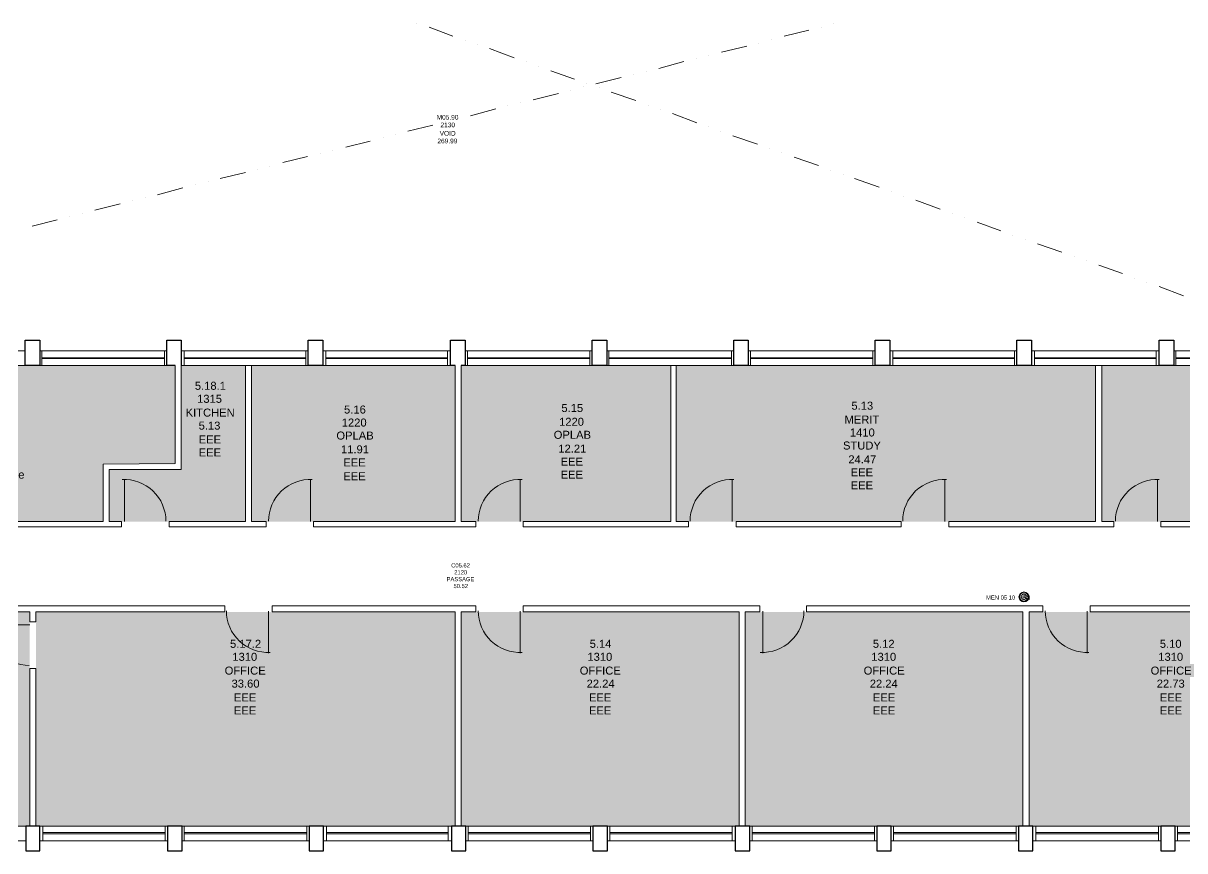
# Model space of a CAD drawing. Header units: millimetres. Extents: x -59 to 47, y 152 to 919.
# Drawn here: x 7.11 to 29.88, y 431.38 to 447.59 of the extents above; entities that cross this region are included whole.
import ezdxf

# ---------------------------------------------------------------- set-up
doc = ezdxf.new("R2010")
doc.units = ezdxf.units.MM
for name, color, linetype in [('PDF_014405$BL', 7, 'Continuous'), ('PDF_014405$DR', 7, 'Continuous'), ('PDF_014405$FI', 7, 'Continuous'), ('PDF_014405$WA', 7, 'Continuous'), ('PDF_014405$WA-COL', 7, 'Continuous'), ('PDF_014405$WN', 7, 'Continuous'), ('PDF_Text', 7, 'Continuous')]:
    doc.layers.add(name, color=color, linetype=linetype)
doc.layers.add('PDF_014405$HL-TMP', color=7, linetype='Continuous', true_color=0xe6db59)
doc.styles.add('PDF ArialMT', font='arial.ttf')

msp = doc.modelspace()

# ---------------------------------------------------------------- linework, layer by layer
at = {"layer": 'PDF_014405$BL', "lineweight": 9}
for points in [[(14.826, 447.593), (14.826, 447.593)], [(15.531, 447.338), (15.066, 447.518)], [(22.026, 447.338), (22.506, 447.458)], [(22.761, 447.518), (22.761, 447.518)], [(23, 447.578), (23, 447.578)], [(15.771, 447.263), (15.771, 447.263)], [(16.011, 447.173), (16.011, 447.173)], [(21.531, 447.203), (21.531, 447.203)], [(21.771, 447.278), (21.771, 447.278)], [(16.731, 446.918), (16.251, 447.098)], [(20.541, 446.963), (20.541, 446.963)], [(20.796, 447.023), (21.291, 447.143)], [(16.971, 446.843), (16.971, 446.843)], [(17.211, 446.753), (17.211, 446.753)], [(19.566, 446.708), (20.061, 446.843)], [(20.301, 446.903), (20.301, 446.903)], [(17.916, 446.498), (17.451, 446.663)], [(18.336, 446.408), (18.831, 446.528)], [(19.071, 446.588), (19.071, 446.588)], [(19.326, 446.648), (19.326, 446.648)], [(17.841, 446.273), (17.841, 446.273)], [(18.096, 446.348), (18.096, 446.348)], [(18.156, 446.408), (18.156, 446.408)], [(18.396, 446.333), (18.396, 446.333)], [(16.866, 446.033), (16.866, 446.033)], [(17.106, 446.093), (17.601, 446.213)], [(19.116, 446.078), (18.636, 446.243)], [(15.876, 445.778), (16.371, 445.913)], [(16.611, 445.973), (16.611, 445.973)], [(19.356, 445.988), (19.356, 445.988)], [(19.596, 445.898), (19.596, 445.898)], [(20.316, 445.643), (19.836, 445.823)], [(14.646, 445.478), (15.141, 445.598)], [(15.396, 445.658), (15.396, 445.658)], [(15.636, 445.718), (15.636, 445.718)], [(14.166, 445.358), (14.166, 445.358)], [(14.406, 445.418), (14.406, 445.418)], [(20.541, 445.568), (20.541, 445.568)], [(20.781, 445.478), (20.781, 445.478)], [(21.501, 445.223), (21.021, 445.388)], [(13.431, 445.163), (13.911, 445.283)], [(21.741, 445.148), (21.741, 445.148)], [(12.201, 444.863), (12.681, 444.983)], [(12.936, 445.043), (12.936, 445.043)], [(13.176, 445.103), (13.176, 445.103)], [(21.981, 445.058), (21.981, 445.058)], [(22.701, 444.803), (22.221, 444.968)], [(10.972, 444.548), (11.466, 444.668)], [(11.706, 444.728), (11.706, 444.728)], [(11.946, 444.788), (11.946, 444.788)], [(22.94, 444.713), (22.94, 444.713)], [(10.732, 444.488), (10.732, 444.488)], [(23.18, 444.638), (23.18, 444.638)], [(23.885, 444.383), (23.405, 444.548)], [(9.742, 444.233), (10.237, 444.368)], [(10.477, 444.428), (10.477, 444.428)], [(24.125, 444.293), (24.125, 444.293)], [(8.512, 443.933), (9.007, 444.053)], [(9.247, 444.113), (9.247, 444.113)], [(9.502, 444.173), (9.502, 444.173)], [(24.365, 444.203), (24.365, 444.203)], [(25.085, 443.948), (24.605, 444.128)], [(8.017, 443.798), (8.017, 443.798)], [(8.272, 443.858), (8.272, 443.858)], [(25.325, 443.873), (25.325, 443.873)], [(25.565, 443.783), (25.565, 443.783)], [(7.282, 443.618), (7.777, 443.738)], [(26.27, 443.528), (25.805, 443.693)], [(26.51, 443.438), (26.51, 443.438)], [(26.75, 443.363), (26.75, 443.363)], [(27.47, 443.108), (26.99, 443.273)], [(27.71, 443.018), (27.71, 443.018)], [(27.95, 442.943), (27.95, 442.943)], [(28.655, 442.688), (28.19, 442.853)], [(28.895, 442.598), (28.895, 442.598)], [(29.135, 442.508), (29.135, 442.508)], [(29.855, 442.253), (29.375, 442.433)], [(7.147, 441.173), (4.657, 441.173)], [(9.922, 441.173), (7.432, 441.173)], [(12.696, 441.173), (10.207, 441.173)], [(15.486, 441.173), (12.981, 441.173)], [(18.261, 441.173), (15.771, 441.173)], [(21.036, 441.173), (18.546, 441.173)], [(23.81, 441.173), (21.321, 441.173)], [(26.585, 441.173), (24.095, 441.173)], [(29.375, 441.173), (26.87, 441.173)], [(32.03, 441.173), (29.66, 441.173)], [(4.657, 440.888), (7.147, 440.888)], [(7.432, 440.888), (9.922, 440.888)], [(10.207, 440.888), (12.696, 440.888)], [(12.981, 440.888), (15.486, 440.888)], [(15.771, 440.888), (18.261, 440.888)], [(18.546, 440.888), (21.036, 440.888)], [(21.321, 440.888), (23.81, 440.888)], [(24.095, 440.888), (26.585, 440.888)], [(26.87, 440.888), (29.375, 440.888)], [(29.66, 440.888), (32.03, 440.888)], [(7.162, 431.859), (4.657, 431.859)], [(9.937, 431.859), (7.432, 431.859)], [(12.711, 431.859), (10.222, 431.859)], [(15.501, 431.859), (12.996, 431.859)], [(18.276, 431.859), (15.786, 431.859)], [(21.066, 431.859), (18.561, 431.859)], [(23.84, 431.859), (21.351, 431.859)], [(26.615, 431.859), (24.125, 431.859)], [(29.405, 431.859), (26.9, 431.859)], [(32.165, 431.859), (29.69, 431.859)], [(4.657, 431.574), (7.162, 431.574)], [(7.432, 431.574), (9.937, 431.574)], [(10.222, 431.574), (12.711, 431.574)], [(12.996, 431.574), (15.501, 431.574)], [(15.786, 431.574), (18.276, 431.574)], [(18.561, 431.574), (21.066, 431.574)], [(21.351, 431.574), (23.84, 431.574)], [(24.125, 431.574), (26.615, 431.574)], [(26.9, 431.574), (29.405, 431.574)], [(29.69, 431.574), (32.165, 431.574)]]:
    msp.add_lwpolyline(points, dxfattribs=at)
at = {"layer": 'PDF_014405$DR', "lineweight": 0}
for points in [[(9.097, 437.829), (9.097, 438.653), (9.097, 437.829)], [(12.741, 437.829), (12.741, 438.653), (12.741, 437.829)], [(16.851, 437.829), (16.851, 438.653), (16.851, 437.829)], [(21.006, 437.829), (21.006, 438.653), (21.006, 437.829)], [(25.175, 437.829), (25.175, 438.653), (25.175, 437.829)], [(29.345, 437.829), (29.345, 438.653), (29.345, 437.829)], [(11.916, 436.074), (11.916, 435.249), (11.916, 436.074)], [(16.851, 436.074), (16.851, 435.249), (16.851, 436.074)], [(21.606, 436.074), (21.606, 435.249), (21.606, 436.074)], [(27.965, 436.074), (27.965, 435.249), (27.965, 436.074)], [(7.237, 435.804), (6.442, 435.804), (7.237, 435.804)]]:
    msp.add_lwpolyline(points, dxfattribs=at)
for centre, radius, start, end in [((9.089, 437.836), 0.817, 0.0001, 92.9558), ((12.734, 437.836), 0.817, 87.0442, 179.9999), ((16.844, 437.836), 0.817, 87.0442, 179.9999), ((20.998, 437.836), 0.817, 87.0442, 179.9999), ((25.165, 437.837), 0.817, 87.0447, 180), ((29.335, 437.837), 0.817, 87.0447, 180), ((11.909, 436.081), 0.817, 180.0001, 272.9555), ((16.844, 436.081), 0.817, 180.0001, 272.9555), ((21.595, 436.082), 0.817, 267.0447, 360), ((27.958, 436.081), 0.817, 180.0001, 272.9554), ((7.226, 435.813), 0.802, 177.0447, 270)]:
    msp.add_arc(centre, radius, start, end, dxfattribs=at)
at = {"layer": 'PDF_014405$FI', "lineweight": 9}
msp.add_lwpolyline([(26.825, 436.299), (26.735, 436.344), (26.825, 436.374)], close=True, dxfattribs=at)
for radius in [0.0975, 0.0825]:
    msp.add_circle((26.725, 436.352), radius, dxfattribs=at)
for radius, start, end in [(0.0525, 22.7692, 337.2308), (0.0225, 22.7697, 337.2303)]:
    msp.add_arc((26.725, 436.352), radius, start, end, dxfattribs=at)
at = {"layer": 'PDF_014405$HL-TMP', "color": 16, "true_color": 0x800000, "transparency": 33554559}
for points in [[(10.087, 440.888), (3.247, 440.888), (10.087, 438.953)], [(3.247, 440.888), (10.087, 438.953), (3.247, 438.953)], [(11.466, 440.888), (10.207, 440.888), (11.466, 438.848)], [(10.207, 440.888), (11.466, 438.848), (10.207, 438.848)], [(15.576, 440.888), (11.586, 440.888), (15.576, 437.829)], [(11.586, 440.888), (15.576, 437.829), (11.586, 437.829)], [(19.806, 440.888), (15.696, 440.888), (19.806, 437.829)], [(15.696, 440.888), (19.806, 437.829), (15.696, 437.829)], [(28.13, 440.888), (19.911, 440.888), (28.13, 437.829)], [(19.911, 440.888), (28.13, 437.829), (19.911, 437.829)], [(28.25, 440.888), (32.39, 440.888), (32.39, 440.888)], [(32.39, 440.888), (28.25, 440.888), (32.39, 437.829)], [(28.25, 440.888), (32.39, 437.829), (28.25, 437.829)], [(8.677, 438.953), (8.677, 438.953), (3.247, 438.953)], [(8.677, 438.953), (3.247, 438.953), (10.087, 438.953)], [(8.677, 438.953), (3.247, 438.953), (8.677, 437.829)], [(3.247, 438.953), (8.677, 437.829), (3.247, 437.829)], [(11.466, 438.848), (8.797, 438.848), (11.466, 437.829)], [(8.797, 438.848), (11.466, 437.829), (8.797, 437.829)], [(7.237, 436.059), (1.792, 436.059), (7.237, 431.859)], [(1.792, 436.059), (7.237, 431.859), (1.792, 431.859)], [(15.576, 436.059), (7.357, 436.059), (15.576, 431.859)], [(7.357, 436.059), (15.576, 431.859), (7.357, 431.859)], [(21.141, 436.059), (15.696, 436.059), (21.141, 431.859)], [(15.696, 436.059), (21.141, 431.859), (15.696, 431.859)], [(26.705, 436.059), (21.261, 436.059), (26.705, 431.859)], [(21.261, 436.059), (26.705, 431.859), (21.261, 431.859)], [(32.39, 436.059), (26.825, 436.059), (32.39, 431.859)], [(26.825, 436.059), (32.39, 431.859), (26.825, 431.859)]]:
    msp.add_solid(points, dxfattribs=at)
at = {"layer": 'PDF_014405$WA', "lineweight": 20}
for points in [[(10.087, 440.888), (10.087, 438.968), (8.677, 438.953), (8.677, 437.829), (4.402, 437.829), (4.402, 437.724), (9.037, 437.724), (9.037, 437.829), (8.797, 437.829), (8.797, 438.848), (10.207, 438.848), (10.207, 440.888)], [(11.466, 440.888), (11.466, 437.829), (9.967, 437.829), (9.967, 437.724), (11.871, 437.724), (11.871, 437.829), (11.586, 437.829), (11.586, 440.888)], [(15.696, 440.888), (15.696, 437.829), (15.981, 437.829), (15.981, 437.724), (12.801, 437.724), (12.801, 437.829), (15.576, 437.829), (15.576, 440.888)], [(19.911, 440.888), (19.911, 437.829), (20.151, 437.829), (20.151, 437.724), (16.911, 437.724), (16.911, 437.829), (19.806, 437.829), (19.806, 440.888)], [(28.13, 440.888), (28.13, 437.829), (25.25, 437.829), (25.25, 437.724), (28.49, 437.724), (28.49, 437.829), (28.25, 437.829), (28.25, 440.888)], [(32.39, 440.888), (32.39, 437.829), (29.405, 437.829), (29.405, 437.724), (32.51, 437.724), (32.51, 440.888)], [(15.696, 431.859), (15.696, 436.059), (15.981, 436.059), (15.981, 436.179), (11.991, 436.179), (11.991, 436.059), (15.576, 436.059), (15.576, 431.859)], [(21.141, 431.859), (21.141, 436.059), (16.911, 436.059), (16.911, 436.179), (21.546, 436.179), (21.546, 436.059), (21.261, 436.059), (21.261, 431.859)], [(26.705, 431.859), (26.705, 436.059), (22.461, 436.059), (22.461, 436.179), (27.095, 436.179), (27.095, 436.059), (26.825, 436.059), (26.825, 431.859)], [(32.51, 432.414), (32.51, 436.179), (28.025, 436.179), (28.025, 436.059), (32.39, 436.059), (32.39, 432.414)], [(7.357, 431.859), (7.357, 434.949), (7.237, 434.949), (7.237, 431.859)]]:
    msp.add_lwpolyline(points, dxfattribs=at)
for points in [[(24.32, 437.724), (24.32, 437.829), (21.081, 437.829), (21.081, 437.724)], [(11.062, 436.179), (11.062, 436.059), (7.357, 436.059), (7.357, 435.864), (7.237, 435.864), (7.237, 436.059), (3.157, 436.059), (3.157, 436.179)]]:
    msp.add_lwpolyline(points, close=True, dxfattribs=at)
at = {"layer": 'PDF_014405$WA-COL', "lineweight": 25}
for points in [[(7.147, 441.383), (7.432, 441.383), (7.432, 440.888), (7.147, 440.888)], [(12.696, 441.383), (12.981, 441.383), (12.981, 440.888), (12.696, 440.888)], [(18.261, 441.383), (18.546, 441.383), (18.546, 440.888), (18.261, 440.888)], [(21.036, 441.383), (21.321, 441.383), (21.321, 440.888), (21.036, 440.888)], [(23.81, 441.383), (24.095, 441.383), (24.095, 440.888), (23.81, 440.888)], [(26.585, 441.383), (26.87, 441.383), (26.87, 440.888), (26.585, 440.888)], [(29.375, 441.383), (29.66, 441.383), (29.66, 440.888), (29.375, 440.888)], [(7.162, 431.859), (7.162, 431.379), (7.432, 431.379), (7.432, 431.859)], [(9.937, 431.859), (9.937, 431.379), (10.222, 431.379), (10.222, 431.859)], [(12.711, 431.859), (12.711, 431.379), (12.996, 431.379), (12.996, 431.859)], [(15.501, 431.859), (15.501, 431.379), (15.786, 431.379), (15.786, 431.859)], [(18.276, 431.859), (18.276, 431.379), (18.561, 431.379), (18.561, 431.859)], [(21.066, 431.859), (21.066, 431.379), (21.351, 431.379), (21.351, 431.859)], [(23.84, 431.859), (23.84, 431.379), (24.125, 431.379), (24.125, 431.859)], [(26.615, 431.859), (26.615, 431.379), (26.9, 431.379), (26.9, 431.859)], [(29.405, 431.859), (29.405, 431.379), (29.69, 431.379), (29.69, 431.859)]]:
    msp.add_lwpolyline(points, close=True, dxfattribs=at)
for points in [[(10.087, 440.888), (9.922, 440.888), (9.922, 441.383), (10.207, 441.383), (10.207, 440.888)], [(15.576, 440.888), (15.486, 440.888), (15.486, 441.383), (15.771, 441.383), (15.771, 440.888), (15.696, 440.888)]]:
    msp.add_lwpolyline(points, dxfattribs=at)
at = {"layer": 'PDF_014405$WN', "lineweight": 0}
for points in [[(7.147, 440.888), (7.147, 441.173)], [(7.432, 441.173), (7.432, 440.888)], [(7.477, 441.173), (7.477, 440.888)], [(7.477, 441.038), (9.877, 441.038)], [(7.477, 441.023), (9.877, 441.023)], [(9.877, 440.888), (9.877, 441.173)], [(9.922, 440.888), (9.922, 441.173)], [(10.207, 441.173), (10.207, 440.888)], [(10.267, 441.173), (10.267, 440.888)], [(10.267, 441.038), (12.651, 441.038)], [(10.267, 441.023), (12.651, 441.023)], [(12.651, 440.888), (12.651, 441.173)], [(12.696, 440.888), (12.696, 441.173)], [(12.981, 441.173), (12.981, 440.888)], [(13.041, 441.173), (13.041, 440.888)], [(13.041, 441.038), (15.426, 441.038)], [(13.041, 441.023), (15.426, 441.023)], [(15.426, 440.888), (15.426, 441.173)], [(15.486, 440.888), (15.486, 441.173)], [(15.771, 441.173), (15.771, 440.888)], [(15.816, 441.173), (15.816, 440.888)], [(15.816, 441.038), (18.216, 441.038)], [(15.816, 441.023), (18.216, 441.023)], [(18.216, 440.888), (18.216, 441.173)], [(18.261, 440.888), (18.261, 441.173)], [(18.546, 441.173), (18.546, 440.888)], [(18.591, 441.173), (18.591, 440.888)], [(18.591, 441.038), (20.991, 441.038)], [(18.591, 441.023), (20.991, 441.023)], [(20.991, 440.888), (20.991, 441.173)], [(21.036, 440.888), (21.036, 441.173)], [(21.321, 441.173), (21.321, 440.888)], [(21.366, 441.173), (21.366, 440.888)], [(21.366, 441.038), (23.765, 441.038)], [(21.366, 441.023), (23.765, 441.023)], [(23.765, 440.888), (23.765, 441.173)], [(23.81, 440.888), (23.81, 441.173)], [(24.095, 441.173), (24.095, 440.888)], [(24.155, 441.173), (24.155, 440.888)], [(24.155, 441.038), (26.54, 441.038)], [(24.155, 441.023), (26.54, 441.023)], [(26.54, 440.888), (26.54, 441.173)], [(26.585, 440.888), (26.585, 441.173)], [(26.87, 441.173), (26.87, 440.888)], [(26.93, 441.173), (26.93, 440.888)], [(26.93, 441.038), (29.315, 441.038)], [(26.93, 441.023), (29.315, 441.023)], [(29.315, 440.888), (29.315, 441.173)], [(29.375, 440.888), (29.375, 441.173)], [(29.66, 441.173), (29.66, 440.888)], [(29.705, 441.173), (29.705, 440.888)], [(29.705, 441.038), (31.985, 441.038)], [(29.705, 441.023), (31.985, 441.023)], [(7.162, 431.574), (7.162, 431.859)], [(7.432, 431.859), (7.432, 431.574)], [(7.492, 431.859), (7.492, 431.574)], [(7.492, 431.739), (9.892, 431.739)], [(7.492, 431.709), (9.892, 431.709)], [(9.892, 431.574), (9.892, 431.859)], [(9.937, 431.574), (9.937, 431.859)], [(10.222, 431.859), (10.222, 431.574)], [(10.267, 431.859), (10.267, 431.574)], [(10.267, 431.739), (12.666, 431.739)], [(10.267, 431.709), (12.666, 431.709)], [(12.666, 431.574), (12.666, 431.859)], [(12.711, 431.574), (12.711, 431.859)], [(12.996, 431.859), (12.996, 431.574)], [(13.056, 431.859), (13.056, 431.574)], [(13.056, 431.739), (15.441, 431.739)], [(13.056, 431.709), (15.441, 431.709)], [(15.441, 431.574), (15.441, 431.859)], [(15.501, 431.574), (15.501, 431.859)], [(15.786, 431.859), (15.786, 431.574)], [(15.831, 431.859), (15.831, 431.574)], [(15.831, 431.739), (18.231, 431.739)], [(15.831, 431.709), (18.231, 431.709)], [(18.231, 431.574), (18.231, 431.859)], [(18.276, 431.574), (18.276, 431.859)], [(18.561, 431.859), (18.561, 431.574)], [(18.606, 431.859), (18.606, 431.574)], [(18.606, 431.739), (21.006, 431.739)], [(18.606, 431.709), (21.006, 431.709)], [(21.006, 431.574), (21.006, 431.859)], [(21.066, 431.574), (21.066, 431.859)], [(21.351, 431.859), (21.351, 431.574)], [(21.396, 431.859), (21.396, 431.574)], [(21.396, 431.739), (23.795, 431.739)], [(21.396, 431.709), (23.795, 431.709)], [(23.795, 431.574), (23.795, 431.859)], [(23.84, 431.574), (23.84, 431.859)], [(24.125, 431.859), (24.125, 431.574)], [(24.17, 431.859), (24.17, 431.574)], [(24.17, 431.739), (26.57, 431.739)], [(24.17, 431.709), (26.57, 431.709)], [(26.57, 431.574), (26.57, 431.859)], [(26.615, 431.574), (26.615, 431.859)], [(26.9, 431.859), (26.9, 431.574)], [(26.96, 431.859), (26.96, 431.574)], [(26.96, 431.739), (29.36, 431.739)], [(26.96, 431.709), (29.36, 431.709)], [(29.36, 431.574), (29.36, 431.859)], [(29.405, 431.574), (29.405, 431.859)], [(29.69, 431.859), (29.69, 431.574)], [(29.735, 431.859), (29.735, 431.574)], [(29.735, 431.739), (32.105, 431.739)], [(29.735, 431.709), (32.105, 431.709)]]:
    msp.add_lwpolyline(points, dxfattribs=at)

# ---------------------------------------------------------------- texts
at = {"layer": 'PDF_Text', "attachment_point": 4, "style": 'PDF ArialMT'}
for s, insert, char_height in [('M05.90', (15.213, 445.75), 0.0917), ('2130', (15.288, 445.6), 0.0917), ('VOID', (15.273, 445.435), 0.0917), ('269.99', (15.228, 445.285), 0.0917), ('5.18.1', (10.473, 440.488), 0.1569), ('1315', (10.518, 440.233), 0.1569), ('5.15', (17.658, 440.053), 0.1569), ('5.13', (23.343, 440.098), 0.1569), ('KITCHEN', (10.293, 439.963), 0.1569), ('5.16', (13.398, 440.023), 0.1569), ('MERIT', (23.208, 439.828), 0.1569), ('5.13', (10.548, 439.708), 0.1569), ('1220', (13.353, 439.768), 0.1569), ('1220', (17.613, 439.783), 0.1569), ('1410', (23.313, 439.573), 0.1569), ('EEE', (10.548, 439.438), 0.1569), ('OPLAB', (13.248, 439.513), 0.1569), ('OPLAB', (17.508, 439.528), 0.1569), ('EEE', (10.548, 439.183), 0.1569), ('11.91', (13.338, 439.243), 0.1569), ('12.21', (17.598, 439.258), 0.1569), ('STUDY', (23.178, 439.318), 0.1569), ('EEE', (13.383, 438.988), 0.1569), ('EEE', (17.643, 439.003), 0.1569), ('24.47', (23.283, 439.048), 0.1569), ('PG Office', (6.184, 438.748), 0.1569), ('EEE', (13.383, 438.718), 0.1569), ('EEE', (17.643, 438.748), 0.1569), ('EEE', (23.328, 438.793), 0.1569), ('EEE', (23.328, 438.538), 0.1569), ('C05.62', (15.498, 436.97), 0.0815), ('PASSAGE', (15.408, 436.7), 0.0815), ('2120', (15.558, 436.835), 0.0815), ('50.52', (15.543, 436.565), 0.0815), ('MEN 05 10', (25.983, 436.34), 0.0815), ('5.17.2', (11.163, 435.433), 0.1569), ('5.14', (18.213, 435.433), 0.1569), ('5.12', (23.763, 435.433), 0.1569), ('5.10', (29.388, 435.433), 0.1569), ('1310', (11.208, 435.178), 0.1569), ('1310', (18.168, 435.178), 0.1569), ('1310', (23.733, 435.178), 0.1569), ('1310', (29.358, 435.178), 0.1569), ('OFFICE', (11.058, 434.908), 0.1569), ('OFFICE', (18.018, 434.908), 0.1569), ('OFFICE', (23.583, 434.908), 0.1569), ('OFFICE', (29.208, 434.908), 0.1569), ('33.60', (11.193, 434.653), 0.1569), ('22.24', (18.153, 434.653), 0.1569), ('22.24', (23.703, 434.653), 0.1569), ('22.73', (29.328, 434.653), 0.1569), ('EEE', (11.238, 434.383), 0.1569), ('EEE', (18.198, 434.383), 0.1569), ('EEE', (23.763, 434.383), 0.1569), ('EEE', (29.388, 434.383), 0.1569), ('EEE', (11.238, 434.128), 0.1569), ('EEE', (18.198, 434.128), 0.1569), ('EEE', (23.763, 434.128), 0.1569), ('EEE', (29.388, 434.128), 0.1569)]:
    msp.add_mtext(s, dxfattribs=dict(at, insert=insert, char_height=char_height))

doc.saveas('drawing.dxf')
